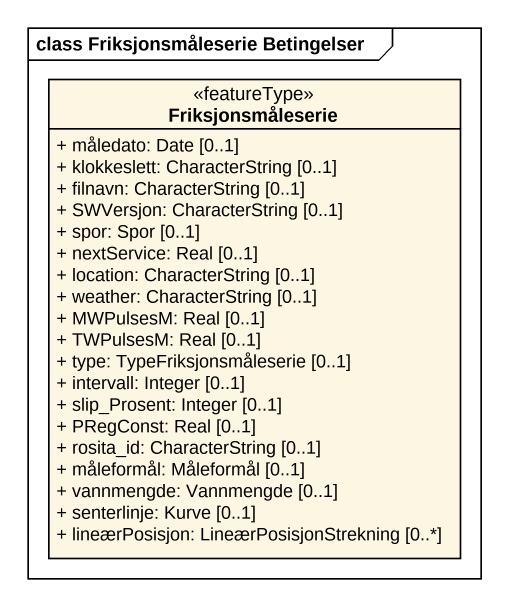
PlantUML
@startuml
mainframe class Friksjonsmåleserie Betingelser
hide circle
hide empty members
skinparam classAttributeIconSize 0
class Friksjonsmåleserie <<featureType>> {
  + måledato: Date [0..1]
  + klokkeslett: CharacterString [0..1]
  + filnavn: CharacterString [0..1]
  + SWVersjon: CharacterString [0..1]
  + spor: Spor [0..1]
  + nextService: Real [0..1]
  + location: CharacterString [0..1]
  + weather: CharacterString [0..1]
  + MWPulsesM: Real [0..1]
  + TWPulsesM: Real [0..1]
  + type: TypeFriksjonsmåleserie [0..1]
  + intervall: Integer [0..1]
  + slip_Prosent: Integer [0..1]
  + PRegConst: Real [0..1]
  + rosita_id: CharacterString [0..1]
  + måleformål: Måleformål [0..1]
  + vannmengde: Vannmengde [0..1]
  + senterlinje: Kurve [0..1]
  + lineærPosisjon: LineærPosisjonStrekning [0..*]
}
@enduml
